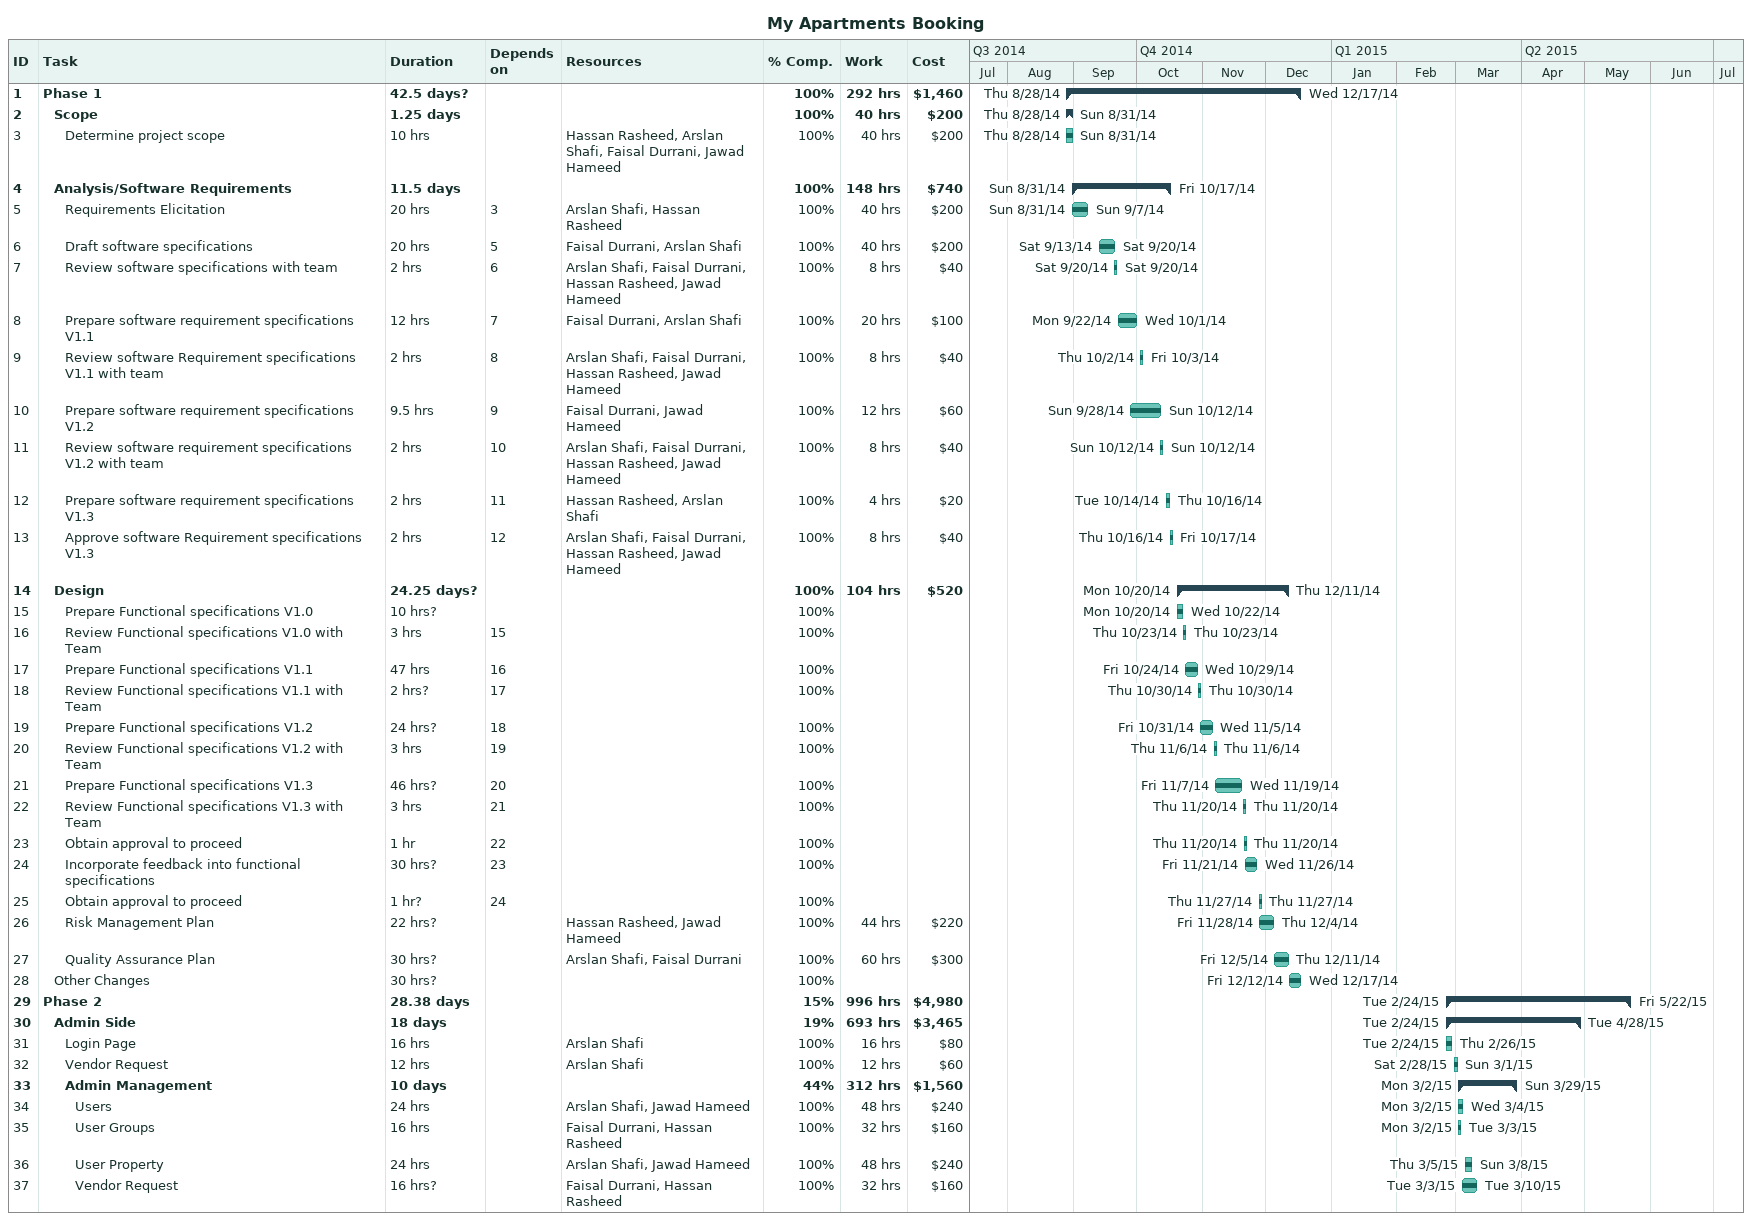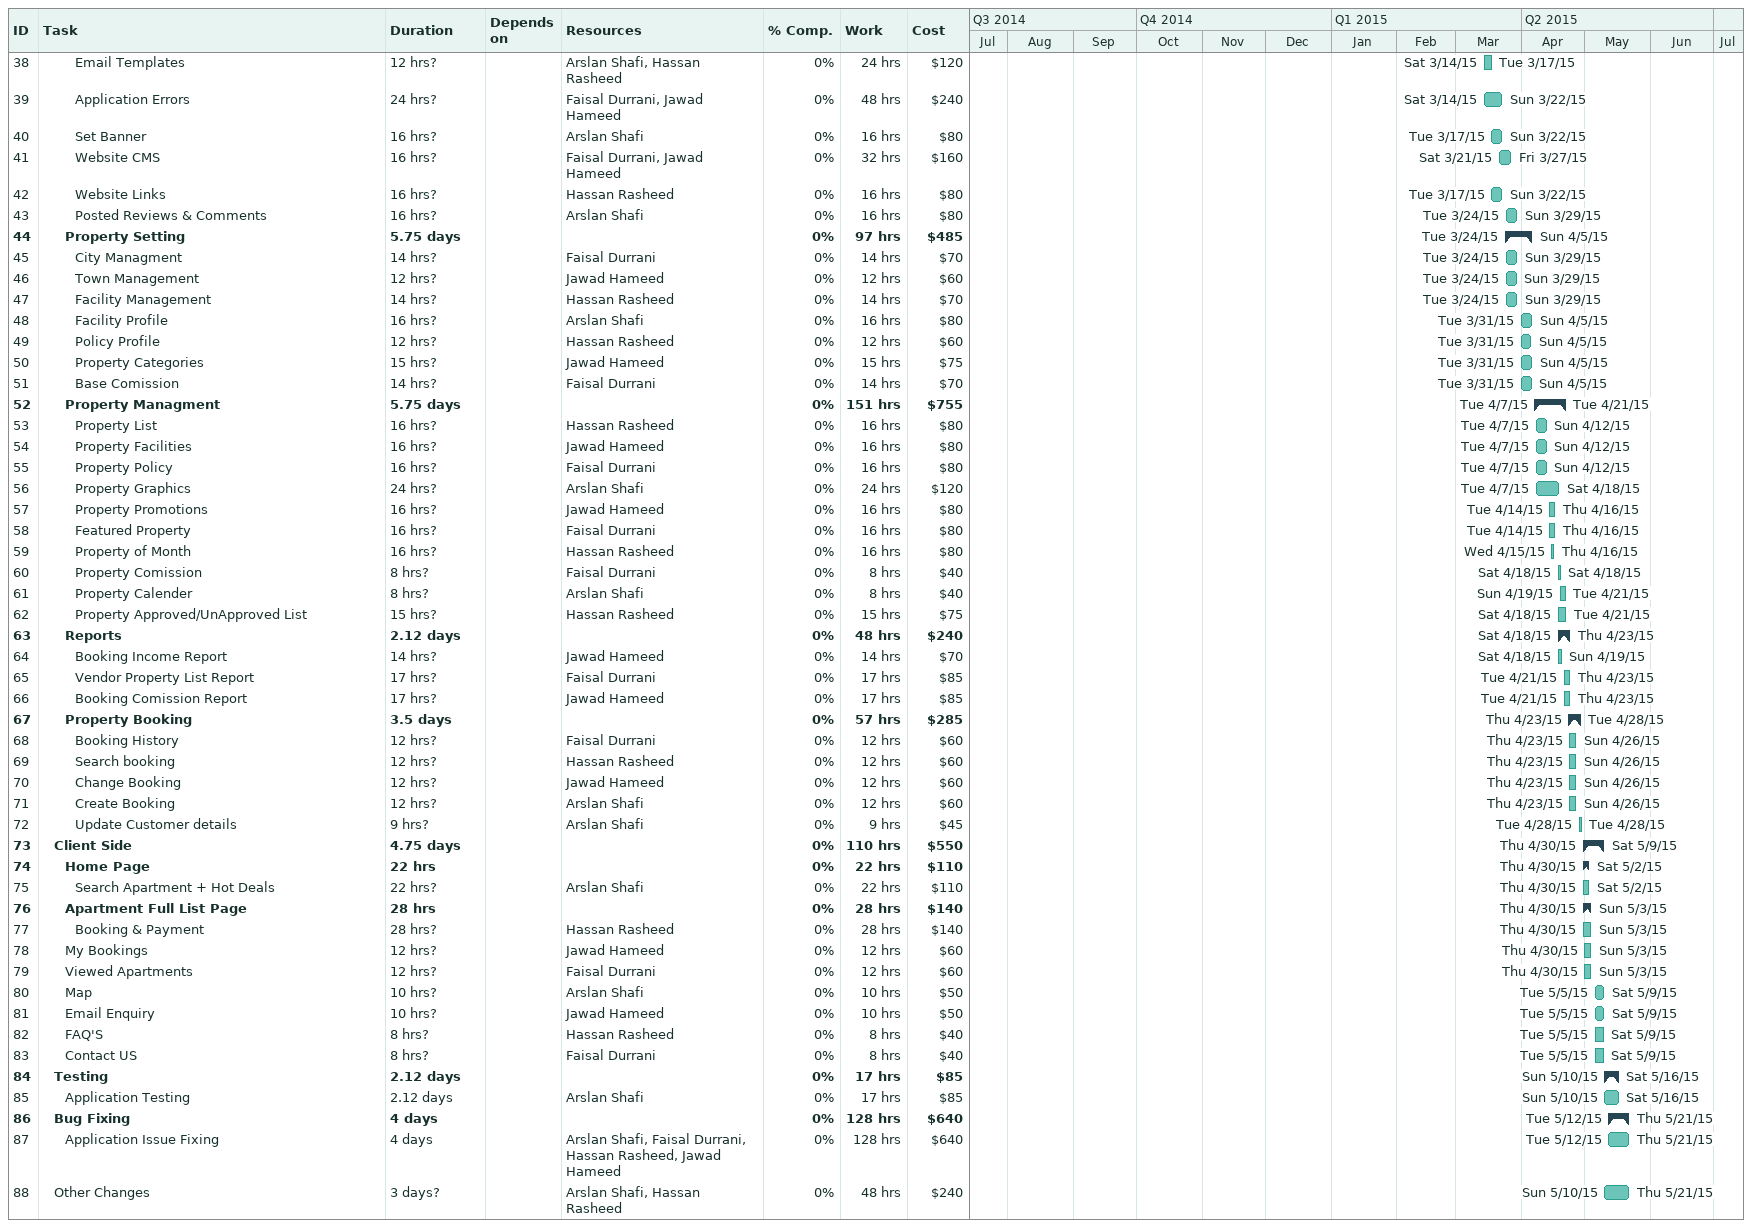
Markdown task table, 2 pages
My Apartments Booking

| ID | Level | Task | Duration | Start | Finish | Predecessors | Resources | % complete | Work (h) | Cost ($) |
|---|---|---|---|---|---|---|---|---|---|---|
| 1 | 1 | **Phase 1** | 42.5d? | 2014-08-28 | 2014-12-17 |  |  | 100 | 292 | 1460 |
| 2 | 2 | **Scope** | 1.25d | 2014-08-28 | 2014-08-31 |  |  | 100 | 40 | 200 |
| 3 | 3 | Determine project scope | 10h | 2014-08-28 | 2014-08-31 |  | Hassan Rasheed, Arslan Shafi, Faisal Durrani, Jawad Hameed | 100 | 40 | 200 |
| 4 | 2 | **Analysis/Software Requirements** | 11.5d | 2014-08-31 | 2014-10-17 |  |  | 100 | 148 | 740 |
| 5 | 3 | Requirements Elicitation | 20h | 2014-08-31 | 2014-09-07 | 3 | Arslan Shafi, Hassan Rasheed | 100 | 40 | 200 |
| 6 | 3 | Draft software specifications | 20h | 2014-09-13 | 2014-09-20 | 5 | Faisal Durrani, Arslan Shafi | 100 | 40 | 200 |
| 7 | 3 | Review software specifications with team | 2h | 2014-09-20 | 2014-09-20 | 6 | Arslan Shafi, Faisal Durrani, Hassan Rasheed, Jawad Hameed | 100 | 8 | 40 |
| 8 | 3 | Prepare software requirement specifications V1.1 | 12h | 2014-09-22 | 2014-10-01 | 7 | Faisal Durrani, Arslan Shafi | 100 | 20 | 100 |
| 9 | 3 | Review software Requirement specifications V1.1 with team | 2h | 2014-10-02 | 2014-10-03 | 8 | Arslan Shafi, Faisal Durrani, Hassan Rasheed, Jawad Hameed | 100 | 8 | 40 |
| 10 | 3 | Prepare software requirement specifications V1.2 | 9.5h | 2014-09-28 | 2014-10-12 | 9 | Faisal Durrani, Jawad Hameed | 100 | 12 | 60 |
| 11 | 3 | Review software requirement specifications V1.2 with team | 2h | 2014-10-12 | 2014-10-12 | 10 | Arslan Shafi, Faisal Durrani, Hassan Rasheed, Jawad Hameed | 100 | 8 | 40 |
| 12 | 3 | Prepare software requirement specifications V1.3 | 2h | 2014-10-14 | 2014-10-16 | 11 | Hassan Rasheed, Arslan Shafi | 100 | 4 | 20 |
| 13 | 3 | Approve software Requirement specifications V1.3 | 2h | 2014-10-16 | 2014-10-17 | 12 | Arslan Shafi, Faisal Durrani, Hassan Rasheed, Jawad Hameed | 100 | 8 | 40 |
| 14 | 2 | **Design** | 24.25d? | 2014-10-20 | 2014-12-11 |  |  | 100 | 104 | 520 |
| 15 | 3 | Prepare Functional specifications V1.0 | 10h? | 2014-10-20 | 2014-10-22 |  |  | 100 |  |  |
| 16 | 3 | Review Functional specifications V1.0 with Team | 3h | 2014-10-23 | 2014-10-23 | 15 |  | 100 |  |  |
| 17 | 3 | Prepare Functional specifications V1.1 | 47h | 2014-10-24 | 2014-10-29 | 16 |  | 100 |  |  |
| 18 | 3 | Review Functional specifications V1.1 with Team | 2h? | 2014-10-30 | 2014-10-30 | 17 |  | 100 |  |  |
| 19 | 3 | Prepare Functional specifications V1.2 | 24h? | 2014-10-31 | 2014-11-05 | 18 |  | 100 |  |  |
| 20 | 3 | Review Functional specifications V1.2 with Team | 3h | 2014-11-06 | 2014-11-06 | 19 |  | 100 |  |  |
| 21 | 3 | Prepare Functional specifications V1.3 | 46h? | 2014-11-07 | 2014-11-19 | 20 |  | 100 |  |  |
| 22 | 3 | Review Functional specifications V1.3 with Team | 3h | 2014-11-20 | 2014-11-20 | 21 |  | 100 |  |  |
| 23 | 3 | Obtain approval to proceed | 1h | 2014-11-20 | 2014-11-20 | 22 |  | 100 |  |  |
| 24 | 3 | Incorporate feedback into functional specifications | 30h? | 2014-11-21 | 2014-11-26 | 23 |  | 100 |  |  |
| 25 | 3 | Obtain approval to proceed | 1h? | 2014-11-27 | 2014-11-27 | 24 |  | 100 |  |  |
| 26 | 3 | Risk Management Plan | 22h? | 2014-11-28 | 2014-12-04 |  | Hassan Rasheed, Jawad Hameed | 100 | 44 | 220 |
| 27 | 3 | Quality Assurance Plan | 30h? | 2014-12-05 | 2014-12-11 |  | Arslan Shafi, Faisal Durrani | 100 | 60 | 300 |
| 28 | 2 | Other Changes | 30h? | 2014-12-12 | 2014-12-17 |  |  | 100 |  |  |
| 29 | 1 | **Phase 2** | 28.38d | 2015-02-24 | 2015-05-22 |  |  | 15 | 996 | 4980 |
| 30 | 2 | **Admin Side** | 18d | 2015-02-24 | 2015-04-28 |  |  | 19 | 693 | 3465 |
| 31 | 3 | Login Page | 16h | 2015-02-24 | 2015-02-26 |  | Arslan Shafi | 100 | 16 | 80 |
| 32 | 3 | Vendor Request | 12h | 2015-02-28 | 2015-03-01 |  | Arslan Shafi | 100 | 12 | 60 |
| 33 | 3 | **Admin Management** | 10d | 2015-03-02 | 2015-03-29 |  |  | 44 | 312 | 1560 |
| 34 | 4 | Users | 24h | 2015-03-02 | 2015-03-04 |  | Arslan Shafi, Jawad Hameed | 100 | 48 | 240 |
| 35 | 4 | User Groups | 16h | 2015-03-02 | 2015-03-03 |  | Faisal Durrani, Hassan Rasheed | 100 | 32 | 160 |
| 36 | 4 | User Property | 24h | 2015-03-05 | 2015-03-08 |  | Arslan Shafi, Jawad Hameed | 100 | 48 | 240 |
| 37 | 4 | Vendor Request | 16h? | 2015-03-03 | 2015-03-10 |  | Faisal Durrani, Hassan Rasheed | 100 | 32 | 160 |
| 38 | 4 | Email Templates | 12h? | 2015-03-14 | 2015-03-17 |  | Arslan Shafi, Hassan Rasheed | 0 | 24 | 120 |
| 39 | 4 | Application Errors | 24h? | 2015-03-14 | 2015-03-22 |  | Faisal Durrani, Jawad Hameed | 0 | 48 | 240 |
| 40 | 4 | Set Banner | 16h? | 2015-03-17 | 2015-03-22 |  | Arslan Shafi | 0 | 16 | 80 |
| 41 | 4 | Website CMS | 16h? | 2015-03-21 | 2015-03-27 |  | Faisal Durrani, Jawad Hameed | 0 | 32 | 160 |
| 42 | 4 | Website Links | 16h? | 2015-03-17 | 2015-03-22 |  | Hassan Rasheed | 0 | 16 | 80 |
| 43 | 4 | Posted Reviews & Comments | 16h? | 2015-03-24 | 2015-03-29 |  | Arslan Shafi | 0 | 16 | 80 |
| 44 | 3 | **Property Setting** | 5.75d | 2015-03-24 | 2015-04-05 |  |  | 0 | 97 | 485 |
| 45 | 4 | City Managment | 14h? | 2015-03-24 | 2015-03-29 |  | Faisal Durrani | 0 | 14 | 70 |
| 46 | 4 | Town Management | 12h? | 2015-03-24 | 2015-03-29 |  | Jawad Hameed | 0 | 12 | 60 |
| 47 | 4 | Facility Management | 14h? | 2015-03-24 | 2015-03-29 |  | Hassan Rasheed | 0 | 14 | 70 |
| 48 | 4 | Facility Profile | 16h? | 2015-03-31 | 2015-04-05 |  | Arslan Shafi | 0 | 16 | 80 |
| 49 | 4 | Policy Profile | 12h? | 2015-03-31 | 2015-04-05 |  | Hassan Rasheed | 0 | 12 | 60 |
| 50 | 4 | Property Categories | 15h? | 2015-03-31 | 2015-04-05 |  | Jawad Hameed | 0 | 15 | 75 |
| 51 | 4 | Base Comission | 14h? | 2015-03-31 | 2015-04-05 |  | Faisal Durrani | 0 | 14 | 70 |
| 52 | 3 | **Property Managment** | 5.75d | 2015-04-07 | 2015-04-21 |  |  | 0 | 151 | 755 |
| 53 | 4 | Property List | 16h? | 2015-04-07 | 2015-04-12 |  | Hassan Rasheed | 0 | 16 | 80 |
| 54 | 4 | Property Facilities | 16h? | 2015-04-07 | 2015-04-12 |  | Jawad Hameed | 0 | 16 | 80 |
| 55 | 4 | Property Policy | 16h? | 2015-04-07 | 2015-04-12 |  | Faisal Durrani | 0 | 16 | 80 |
| 56 | 4 | Property Graphics | 24h? | 2015-04-07 | 2015-04-18 |  | Arslan Shafi | 0 | 24 | 120 |
| 57 | 4 | Property Promotions | 16h? | 2015-04-14 | 2015-04-16 |  | Jawad Hameed | 0 | 16 | 80 |
| 58 | 4 | Featured Property | 16h? | 2015-04-14 | 2015-04-16 |  | Faisal Durrani | 0 | 16 | 80 |
| 59 | 4 | Property of Month | 16h? | 2015-04-15 | 2015-04-16 |  | Hassan Rasheed | 0 | 16 | 80 |
| 60 | 4 | Property Comission | 8h? | 2015-04-18 | 2015-04-18 |  | Faisal Durrani | 0 | 8 | 40 |
| 61 | 4 | Property Calender | 8h? | 2015-04-19 | 2015-04-21 |  | Arslan Shafi | 0 | 8 | 40 |
| 62 | 4 | Property Approved/UnApproved List | 15h? | 2015-04-18 | 2015-04-21 |  | Hassan Rasheed | 0 | 15 | 75 |
| 63 | 3 | **Reports** | 2.12d | 2015-04-18 | 2015-04-23 |  |  | 0 | 48 | 240 |
| 64 | 4 | Booking Income Report | 14h? | 2015-04-18 | 2015-04-19 |  | Jawad Hameed | 0 | 14 | 70 |
| 65 | 4 | Vendor Property List Report | 17h? | 2015-04-21 | 2015-04-23 |  | Faisal Durrani | 0 | 17 | 85 |
| 66 | 4 | Booking Comission Report | 17h? | 2015-04-21 | 2015-04-23 |  | Jawad Hameed | 0 | 17 | 85 |
| 67 | 3 | **Property Booking** | 3.5d | 2015-04-23 | 2015-04-28 |  |  | 0 | 57 | 285 |
| 68 | 4 | Booking History | 12h? | 2015-04-23 | 2015-04-26 |  | Faisal Durrani | 0 | 12 | 60 |
| 69 | 4 | Search booking | 12h? | 2015-04-23 | 2015-04-26 |  | Hassan Rasheed | 0 | 12 | 60 |
| 70 | 4 | Change Booking | 12h? | 2015-04-23 | 2015-04-26 |  | Jawad Hameed | 0 | 12 | 60 |
| 71 | 4 | Create Booking | 12h? | 2015-04-23 | 2015-04-26 |  | Arslan Shafi | 0 | 12 | 60 |
| 72 | 4 | Update Customer details | 9h? | 2015-04-28 | 2015-04-28 |  | Arslan Shafi | 0 | 9 | 45 |
| 73 | 2 | **Client Side** | 4.75d | 2015-04-30 | 2015-05-09 |  |  | 0 | 110 | 550 |
| 74 | 3 | **Home Page** | 22h | 2015-04-30 | 2015-05-02 |  |  | 0 | 22 | 110 |
| 75 | 4 | Search Apartment + Hot Deals | 22h? | 2015-04-30 | 2015-05-02 |  | Arslan Shafi | 0 | 22 | 110 |
| 76 | 3 | **Apartment Full List Page** | 28h | 2015-04-30 | 2015-05-03 |  |  | 0 | 28 | 140 |
| 77 | 4 | Booking & Payment | 28h? | 2015-04-30 | 2015-05-03 |  | Hassan Rasheed | 0 | 28 | 140 |
| 78 | 3 | My Bookings | 12h? | 2015-04-30 | 2015-05-03 |  | Jawad Hameed | 0 | 12 | 60 |
| 79 | 3 | Viewed Apartments | 12h? | 2015-04-30 | 2015-05-03 |  | Faisal Durrani | 0 | 12 | 60 |
| 80 | 3 | Map | 10h? | 2015-05-05 | 2015-05-09 |  | Arslan Shafi | 0 | 10 | 50 |
| 81 | 3 | Email Enquiry | 10h? | 2015-05-05 | 2015-05-09 |  | Jawad Hameed | 0 | 10 | 50 |
| 82 | 3 | FAQ'S | 8h? | 2015-05-05 | 2015-05-09 |  | Hassan Rasheed | 0 | 8 | 40 |
| 83 | 3 | Contact US | 8h? | 2015-05-05 | 2015-05-09 |  | Faisal Durrani | 0 | 8 | 40 |
| 84 | 2 | **Testing** | 2.12d | 2015-05-10 | 2015-05-16 |  |  | 0 | 17 | 85 |
| 85 | 3 | Application Testing | 2.12d | 2015-05-10 | 2015-05-16 |  | Arslan Shafi | 0 | 17 | 85 |
| 86 | 2 | **Bug Fixing** | 4d | 2015-05-12 | 2015-05-21 |  |  | 0 | 128 | 640 |
| 87 | 3 | Application Issue Fixing | 4d | 2015-05-12 | 2015-05-21 |  | Arslan Shafi, Faisal Durrani, Hassan Rasheed, Jawad Hameed | 0 | 128 | 640 |
| 88 | 2 | Other Changes | 3d? | 2015-05-10 | 2015-05-21 |  | Arslan Shafi, Hassan Rasheed | 0 | 48 | 240 |
